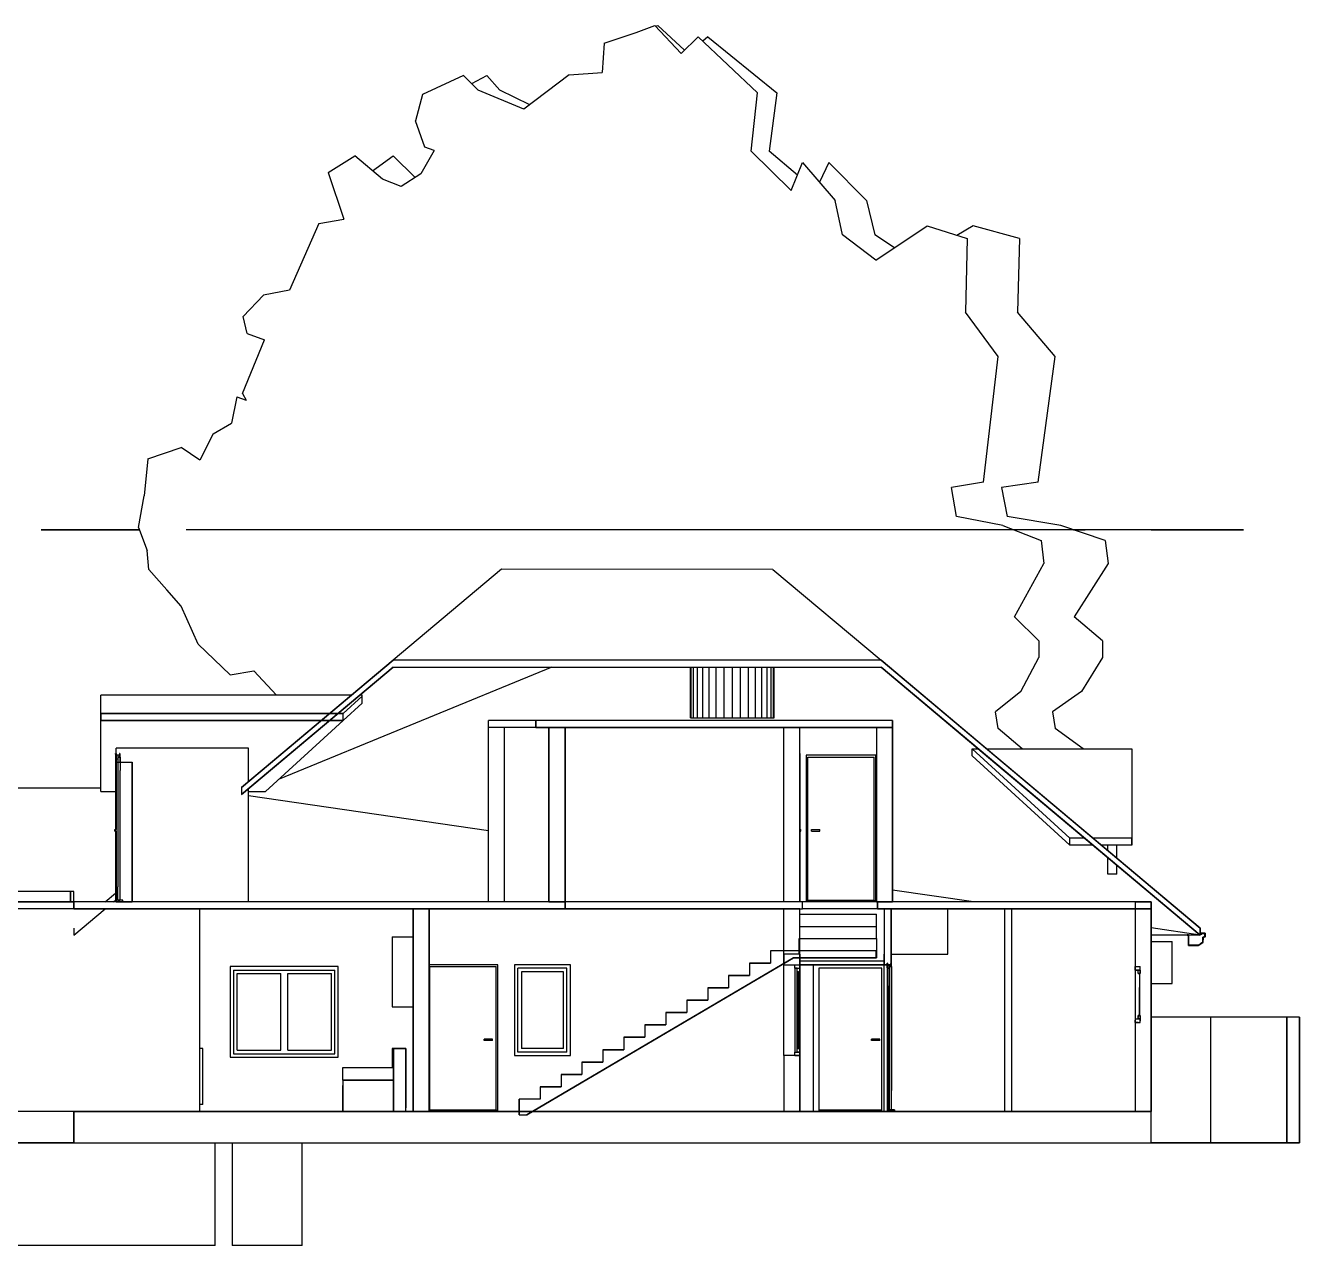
# Model space of a CAD drawing. Header units: metres. Extents: x -8 to 563, y -294 to 56.
# Drawn here: x 198.1 to 563, y -293.7 to 55.7 of the extents above; entities that cross this region are included whole.
import ezdxf

# ---------------------------------------------------------------- set-up
doc = ezdxf.new("R2010")
doc.units = ezdxf.units.M

msp = doc.modelspace()

# ---------------------------------------------------------------- linework, layer by layer
for p, q in [((373.04, 53.62), (378.4, 55.67)), ((385.87, 47.68), (378.4, 55.67)), ((378.6, 55.46), (379.25, 55.67)), ((386.87, 48.63), (379.25, 55.67)), ((363.85, 50.58), (373.04, 53.62)), ((390.78, 52.4), (385.87, 47.68)), ((390.78, 52.4), (407.81, 36.41)), ((393.57, 52.4), (392.09, 51.17)), ((393.57, 52.4), (413.31, 36.41)), ((363.85, 50.58), (363.31, 42.23)), ((323.53, 41.38), (311.82, 35.93)), ((327.81, 37.14), (323.53, 41.38)), ((325.91, 39.02), (330.28, 41.38)), ((330.28, 41.38), (333.98, 37.14)), ((353.85, 41.5), (340.87, 31.69)), ((353.85, 41.5), (363.31, 42.23)), ((340.87, 31.69), (327.81, 37.14)), ((342.58, 32.98), (333.98, 37.14)), ((311.82, 35.93), (309.79, 28.36)), ((405.95, 19.7), (407.81, 36.41)), ((413.31, 36.41), (411.14, 19.7)), ((312.49, 20.79), (309.79, 28.36)), ((284.79, 13.52), (292.45, 18.36)), ((300.33, 11.7), (292.45, 18.36)), ((297.55, 14.05), (303.44, 18.36)), ((309.76, 12.18), (303.44, 18.36)), ((315.2, 19.88), (311.37, 13.22)), ((315.2, 19.88), (312.49, 20.79)), ((417.38, 8.43), (405.95, 19.7)), ((419.19, 12.85), (411.14, 19.7)), ((417.38, 8.43), (420.65, 16.43)), ((420.65, 16.43), (429.99, 5.52)), ((428.17, 16.43), (425.5, 10.77)), ((428.17, 16.43), (438.98, 5.52)), ((284.79, 13.52), (289.3, 0.19)), ((305.74, 9.58), (300.33, 11.7)), ((311.37, 13.22), (305.74, 9.58)), ((432.09, -4.29), (429.99, 5.52)), ((438.98, 5.52), (441.41, -4.29)), ((282.09, -1.02), (289.3, 0.19)), ((282.09, -1.02), (273.75, -20.09)), ((441.66, -11.55), (456.37, -1.74)), ((456.37, -1.74), (467.8, -5.38)), ((469.52, -1.74), (464.85, -4.44)), ((482.76, -5.38), (469.52, -1.74)), ((441.66, -11.55), (432.09, -4.29)), ((447.03, -7.97), (441.41, -4.29)), ((467.8, -5.38), (467.34, -26.45)), ((482.76, -5.38), (482.23, -26.45)), ((266.32, -21.61), (260.47, -27.66)), ((273.75, -20.09), (266.32, -21.61)), ((261.59, -32.51), (260.47, -27.66)), ((476.67, -39.17), (467.34, -26.45)), ((493.04, -39.17), (482.23, -26.45)), ((261.59, -32.51), (266.55, -34.33)), ((260.24, -49.77), (266.55, -34.33)), ((472.47, -75.15), (476.67, -39.17)), ((488.17, -75.15), (493.04, -39.17)), ((258.67, -50.68), (257.09, -58.25)), ((258.67, -50.68), (261.37, -51.59)), ((260.24, -49.77), (261.37, -51.59)), ((251.91, -61.28), (257.09, -58.25)), ((251.91, -61.28), (248.08, -68.85)), ((233.21, -68.48), (242.67, -65.21)), ((248.08, -68.85), (242.67, -65.21)), ((233.21, -68.48), (232.13, -79.02)), ((472.47, -75.15), (463.37, -76.6)), ((464.77, -84.96), (463.37, -76.6)), ((488.17, -75.15), (477.63, -76.6)), ((477.63, -76.6), (479.25, -84.96)), ((230.51, -88.11), (232.13, -79.02)), ((478.07, -87.5), (464.77, -84.96)), ((478.07, -87.5), (489.05, -91.86)), ((494.66, -87.5), (479.25, -84.96)), ((507.36, -91.86), (494.66, -87.5)), ((202.65, -88.74), (208.41, -88.74)), ((203.5, -88.74), (202.65, -88.74)), ((210.93, -88.74), (203.5, -88.74)), ((208.57, -88.74), (207.74, -88.74)), ((207.74, -88.74), (213.34, -88.74)), ((208.41, -88.74), (220.57, -88.74)), ((215.78, -88.74), (208.57, -88.74)), ((224.67, -88.74), (210.93, -88.74)), ((213.34, -88.74), (225.14, -88.74)), ((229.11, -88.74), (215.78, -88.74)), ((220.57, -88.74), (230.75, -88.74)), ((230.75, -88.74), (224.67, -88.74)), ((225.14, -88.74), (230.75, -88.74)), ((230.75, -88.74), (229.11, -88.74)), ((230.51, -88.11), (232.94, -94.65)), ((244.17, -88.74), (244.17, -88.74)), ((268.69, -88.74), (244.17, -88.74)), ((271.83, -88.74), (248.03, -88.74)), ((248.03, -88.74), (248.03, -88.74)), ((297.29, -88.74), (268.69, -88.74)), ((299.58, -88.74), (271.83, -88.74)), ((328.87, -88.74), (297.29, -88.74)), ((330.23, -88.74), (299.58, -88.74)), ((362.21, -88.74), (328.87, -88.74)), ((362.59, -88.74), (330.23, -88.74)), ((396.04, -88.74), (362.21, -88.74)), ((395.41, -88.74), (362.59, -88.74)), ((427.45, -88.74), (395.41, -88.74)), ((429.06, -88.74), (396.04, -88.74)), ((457.46, -88.74), (427.45, -88.74)), ((459.98, -88.74), (429.06, -88.74)), ((484.3, -88.74), (457.46, -88.74)), ((487.64, -88.74), (459.98, -88.74)), ((506.93, -88.74), (484.3, -88.74)), ((510.96, -88.74), (487.64, -88.74)), ((505.45, -88.74), (498.27, -88.74)), ((498.27, -88.74), (501.59, -88.74)), ((520.51, -88.74), (501.59, -88.74)), ((524.95, -88.74), (505.45, -88.74)), ((524.48, -88.74), (506.93, -88.74)), ((529.04, -88.74), (510.96, -88.74)), ((520.51, -88.74), (533.84, -88.74)), ((536.28, -88.74), (524.48, -88.74)), ((524.95, -88.74), (538.69, -88.74)), ((541.21, -88.74), (529.04, -88.74)), ((533.84, -88.74), (541.05, -88.74)), ((541.88, -88.74), (536.28, -88.74)), ((538.69, -88.74), (546.12, -88.74)), ((541.05, -88.74), (541.88, -88.74)), ((546.97, -88.74), (541.21, -88.74)), ((546.12, -88.74), (546.97, -88.74)), ((233.49, -100.1), (232.94, -94.65)), ((489.05, -91.86), (489.75, -98.4)), ((507.36, -91.86), (508.17, -98.4)), ((481.34, -113.66), (489.75, -98.4)), ((508.17, -98.4), (498.44, -113.66)), ((238.62, -105.91), (233.49, -100.1)), ((334.49, -100.03), (303.47, -126.06)), ((412.13, -100.12), (334.49, -100.03)), ((412.13, -100.12), (443.14, -126.14)), ((242.67, -110.64), (238.62, -105.91)), ((247.54, -121.54), (242.67, -110.64)), ((488.34, -120.57), (481.34, -113.66)), ((506.55, -120.57), (498.44, -113.66)), ((256.73, -130.26), (247.54, -121.54)), ((488.34, -120.57), (488.34, -125.29)), ((506.55, -120.57), (506.55, -125.29)), ((260, -162.53), (303.47, -126.06)), ((443.14, -126.14), (303.47, -126.06)), ((443.14, -126.14), (534.53, -202.83)), ((483.21, -135.1), (488.34, -125.29)), ((506.55, -125.29), (500.6, -135.1)), ((256.73, -130.26), (263.49, -129.17)), ((303.47, -128.06), (260, -164.53)), ((270, -136.13), (263.49, -129.17)), ((348.89, -128.09), (270.74, -160.18)), ((303.47, -128.06), (443.14, -128.14)), ((388.56, -142.57), (388.56, -128.11)), ((388.79, -142.57), (388.79, -128.11)), ((389.47, -142.57), (389.47, -128.11)), ((390.58, -142.57), (390.58, -128.11)), ((392.07, -142.57), (392.07, -128.11)), ((393.89, -142.57), (393.89, -128.12)), ((395.96, -142.57), (395.96, -128.12)), ((398.21, -142.57), (398.21, -128.12)), ((400.56, -142.57), (400.56, -128.12)), ((402.9, -142.57), (402.9, -128.12)), ((405.15, -142.57), (405.15, -128.12)), ((407.22, -142.57), (407.22, -128.12)), ((409.04, -142.57), (409.04, -128.12)), ((410.53, -142.57), (410.53, -128.12)), ((411.64, -142.57), (411.64, -128.12)), ((412.32, -142.57), (412.32, -128.13)), ((412.56, -142.57), (412.56, -128.13)), ((534.53, -204.83), (443.14, -128.14)), ((460.94, -143.08), (443.14, -128.14)), ((291.47, -136.13), (219.71, -136.13)), ((219.71, -141.35), (219.71, -136.13)), ((294.58, -136.37), (289.14, -141.35)), ((289.14, -143.35), (294.58, -138.37)), ((294.58, -136.13), (293.85, -136.13)), ((294.58, -136.37), (294.58, -136.13)), ((294.58, -138.37), (294.58, -136.37)), ((294.58, -138.37), (294.58, -138.37)), ((483.21, -135.1), (475.97, -140.92)), ((500.6, -135.1), (492.23, -140.92)), ((219.71, -143.35), (219.71, -141.35)), ((219.71, -141.35), (289.14, -141.35)), ((289.14, -143.35), (289.14, -141.35)), ((476.67, -145.64), (475.97, -140.92)), ((492.23, -140.92), (493.04, -145.64)), ((219.71, -163.73), (219.71, -143.35)), ((289.14, -143.35), (219.71, -143.35)), ((289.14, -143.35), (266.86, -163.73)), ((344.29, -143.33), (330.7, -143.33)), ((330.7, -145.33), (330.7, -143.33)), ((335.3, -145.33), (330.7, -145.33)), ((330.7, -195.33), (330.7, -145.33)), ((344.29, -145.33), (330.7, -145.33)), ((335.3, -195.33), (335.3, -145.33)), ((344.29, -145.33), (335.3, -145.33)), ((335.3, -195.33), (335.3, -145.33)), ((446.42, -143.33), (344.29, -143.33)), ((344.29, -145.33), (344.29, -143.33)), ((344.29, -143.33), (344.29, -143.33)), ((446.42, -145.33), (344.29, -145.33)), ((352.65, -145.33), (348.05, -145.33)), ((348.05, -195.33), (348.05, -145.33)), ((352.65, -145.33), (352.65, -195.33)), ((388.56, -142.57), (388.79, -142.57)), ((388.79, -142.57), (389.47, -142.57)), ((389.47, -142.57), (390.58, -142.57)), ((390.58, -142.57), (392.07, -142.57)), ((392.07, -142.57), (393.89, -142.57)), ((393.89, -142.57), (395.96, -142.57)), ((395.96, -142.57), (398.21, -142.57)), ((398.21, -142.57), (400.56, -142.57)), ((400.56, -142.57), (402.9, -142.57)), ((402.9, -142.57), (405.15, -142.57)), ((405.15, -142.57), (407.22, -142.57)), ((407.22, -142.57), (409.04, -142.57)), ((409.04, -142.57), (410.53, -142.57)), ((410.53, -142.57), (411.64, -142.57)), ((411.64, -142.57), (412.32, -142.57)), ((412.32, -142.57), (412.56, -142.57)), ((415.3, -195.33), (415.3, -145.33)), ((415.3, -195.33), (415.3, -145.33)), ((419.9, -195.33), (419.9, -145.33)), ((441.82, -145.33), (446.42, -145.33)), ((441.82, -145.33), (441.82, -195.33)), ((446.42, -143.33), (446.42, -145.33)), ((446.42, -145.33), (446.42, -195.33)), ((483.56, -151.46), (476.67, -145.64)), ((501, -151.46), (493.04, -145.64)), ((446.42, -175.33), (446.42, -149.33)), ((446.42, -149.33), (446.42, -149.33)), ((224.05, -152.83), (223.95, -152.83)), ((223.95, -152.83), (223.95, -154.33)), ((223.95, -153.04), (223.95, -152.83)), ((223.95, -152.83), (223.97, -152.83)), ((223.95, -153.04), (223.95, -154.33)), ((224.05, -152.83), (223.97, -152.83)), ((262, -151.33), (224.05, -151.33)), ((224.05, -153.33), (224.05, -151.33)), ((224.05, -152.83), (224.05, -154.33)), ((224.05, -152.83), (224.05, -153.04)), ((224.05, -153.04), (224.05, -154.33)), ((225.15, -152.83), (225.05, -152.83)), ((225.05, -152.83), (225.05, -153.83)), ((225.05, -152.83), (225.05, -153.74)), ((225.05, -152.83), (225.07, -152.83)), ((225.15, -152.83), (225.07, -152.83)), ((225.15, -152.83), (225.15, -153.83)), ((225.15, -152.83), (225.15, -153.74)), ((262, -160.86), (262, -151.33)), ((419.9, -195.33), (419.9, -152.83)), ((420, -152.83), (419.9, -152.83)), ((420, -195.33), (420, -152.83)), ((469.2, -153.46), (469.2, -151.46)), ((497.19, -177.05), (469.2, -151.46)), ((469.2, -151.46), (470.93, -151.46)), ((473.31, -151.46), (514.97, -151.46)), ((514.97, -151.46), (514.97, -177.05)), ((223.95, -154.33), (224.05, -154.33)), ((223.95, -154.33), (223.95, -174.63)), ((223.95, -154.33), (224.04, -154.33)), ((224.05, -154.33), (224.04, -154.33)), ((224.55, -153.33), (224.05, -153.33)), ((224.05, -153.33), (224.05, -154.33)), ((224.05, -153.33), (224.05, -154.26)), ((224.05, -153.33), (224.11, -153.33)), ((224.05, -154.33), (224.05, -154.26)), ((224.05, -154.33), (224.05, -174.63)), ((224.05, -154.33), (224.55, -154.33)), ((224.05, -154.33), (224.05, -174.63)), ((224.05, -154.33), (224.52, -154.33)), ((224.05, -195.33), (224.05, -155.33)), ((224.05, -155.33), (228.65, -155.33)), ((224.55, -153.33), (224.11, -153.33)), ((224.55, -154.33), (224.52, -154.33)), ((224.55, -153.33), (224.55, -154.33)), ((225.05, -153.33), (224.55, -153.33)), ((224.55, -153.33), (224.55, -153.83)), ((224.55, -153.33), (224.55, -154.26)), ((224.55, -153.39), (224.55, -153.33)), ((224.55, -153.33), (224.61, -153.33)), ((224.55, -153.39), (224.55, -153.83)), ((224.55, -153.83), (224.55, -155.33)), ((224.55, -153.83), (225.25, -153.83)), ((224.55, -153.83), (225.05, -153.83)), ((225.19, -153.83), (224.55, -153.83)), ((224.55, -153.83), (224.55, -191.01)), ((224.55, -153.83), (225.01, -153.83)), ((224.55, -154.26), (224.55, -154.33)), ((225.05, -153.33), (224.61, -153.33)), ((225.05, -153.83), (225.01, -153.83)), ((225.05, -153.33), (225.05, -153.83)), ((225.05, -153.33), (225.05, -153.39)), ((225.05, -153.39), (225.05, -153.83)), ((225.05, -153.83), (225.05, -153.74)), ((225.05, -153.83), (225.15, -153.83)), ((225.05, -153.83), (225.14, -153.83)), ((225.15, -153.83), (225.14, -153.83)), ((225.15, -153.74), (225.15, -153.83)), ((225.25, -153.83), (225.19, -153.83)), ((225.25, -155.33), (225.25, -153.83)), ((225.25, -153.83), (225.25, -157.65)), ((228.65, -155.33), (228.65, -195.33)), ((228.65, -155.33), (228.65, -155.33)), ((228.65, -195.33), (228.65, -155.33)), ((419.9, -153.33), (419.9, -153.33)), ((420, -174.63), (420, -154.33)), ((420, -154.33), (420, -154.33)), ((421.69, -153.33), (421.69, -195.33)), ((441.69, -153.33), (421.69, -153.33)), ((422.19, -153.83), (441.19, -153.83)), ((422.19, -194.83), (422.19, -153.83)), ((422.19, -153.83), (422.19, -153.83)), ((441.19, -194.83), (441.19, -153.83)), ((441.69, -195.33), (441.69, -153.33)), ((469.2, -153.46), (497.19, -179.05)), ((514.97, -153.46), (514.97, -179.05)), ((225.25, -194.83), (225.25, -157.65)), ((163.45, -162.7), (219.71, -162.67)), ((219.71, -163.73), (223.95, -163.73)), ((260, -162.53), (260, -164.53)), ((262, -195.33), (262, -162.86)), ((262, -163.73), (266.86, -163.73)), ((262.1, -163.73), (262, -163.77)), ((330.7, -175), (262, -164.95)), ((223.75, -174.63), (224.05, -174.63)), ((223.75, -175.03), (223.75, -174.63)), ((223.75, -175.03), (224.05, -175.03)), ((223.95, -175.03), (223.95, -195.33)), ((224.05, -175.03), (224.05, -194.83)), ((224.05, -175.03), (224.05, -194.83)), ((420, -174.63), (420.2, -174.63)), ((420, -195.33), (420, -175.03)), ((420, -175.03), (420.2, -175.03)), ((420.2, -175.03), (420.2, -174.63)), ((423.19, -174.63), (425.59, -174.63)), ((423.19, -175.03), (423.19, -174.63)), ((423.19, -175.03), (425.59, -175.03)), ((425.59, -175.03), (425.59, -174.63)), ((446.42, -175.33), (446.42, -175.33)), ((497.19, -179.05), (497.19, -177.05)), ((501.43, -177.05), (497.19, -177.05)), ((514.97, -177.05), (503.82, -177.05)), ((514.97, -179.05), (514.97, -177.05)), ((503.82, -179.05), (497.19, -179.05)), ((514.97, -179.05), (506.2, -179.05)), ((508.06, -180.61), (508.06, -179.05)), ((510.66, -182.79), (510.66, -179.05)), ((514.97, -179.05), (514.97, -179.05)), ((508.06, -187.36), (508.06, -182.61)), ((510.66, -187.36), (510.66, -184.79)), ((510.66, -187.36), (508.06, -187.36)), ((210.98, -192.33), (172.72, -192.33)), ((211.98, -192.33), (210.98, -192.33)), ((210.98, -192.33), (210.98, -195.33)), ((210.98, -192.33), (210.98, -195.33)), ((211.98, -195.33), (211.98, -192.33)), ((220.92, -195.33), (223.95, -192.79)), ((224.55, -194.83), (224.55, -191.01)), ((469.6, -195.33), (446.42, -191.94)), ((211.98, -195.33), (172.19, -195.33)), ((172.72, -195.33), (210.98, -195.33)), ((210.98, -195.33), (211.98, -195.33)), ((224.05, -195.33), (211.98, -195.33)), ((211.98, -197.33), (211.98, -195.33)), ((211.98, -195.33), (211.98, -195.33)), ((223.3, -195.33), (223.95, -194.79)), ((224.05, -194.83), (224.05, -195.33)), ((224.05, -194.83), (224.05, -194.83)), ((225.91, -194.83), (224.05, -194.83)), ((224.05, -194.83), (224.05, -195.29)), ((224.05, -195.33), (224.05, -195.29)), ((224.05, -195.33), (224.05, -195.33)), ((224.05, -195.33), (228.65, -195.33)), ((224.05, -195.33), (225.91, -195.33)), ((224.55, -194.83), (225.19, -194.83)), ((225.25, -194.83), (225.19, -194.83)), ((226.05, -194.83), (225.91, -194.83)), ((226.05, -195.33), (225.91, -195.33)), ((226.05, -194.83), (226.05, -194.86)), ((226.05, -195.33), (226.05, -194.86)), ((352.65, -195.33), (228.65, -195.33)), ((309.14, -195.33), (309.14, -195.33)), ((330.7, -195.33), (309.14, -195.33)), ((352.65, -195.33), (348.05, -195.33)), ((352.65, -195.33), (352.65, -195.33)), ((420.66, -195.33), (352.65, -195.33)), ((352.65, -195.33), (352.65, -197.33)), ((415.3, -195.33), (352.65, -195.33)), ((419.9, -195.33), (415.3, -195.33)), ((415.3, -195.33), (415.3, -195.33)), ((420.66, -195.33), (420, -195.33)), ((441.82, -195.33), (420.66, -195.33)), ((420.66, -195.33), (420.66, -195.33)), ((420.66, -197.33), (420.66, -195.33)), ((422.19, -195.33), (422.19, -194.83)), ((422.19, -194.83), (441.19, -194.83)), ((422.69, -194.83), (440.69, -194.83)), ((422.69, -195.33), (422.69, -194.83)), ((440.69, -195.33), (440.69, -194.83)), ((441.19, -194.83), (441.19, -195.33)), ((441.82, -195.33), (446.42, -195.33)), ((520.53, -195.33), (442.16, -195.33)), ((442.16, -197.33), (442.16, -195.33)), ((442.16, -195.33), (442.16, -195.33)), ((520.53, -195.33), (446.42, -195.33)), ((515.93, -195.33), (520.53, -195.33)), ((515.93, -195.33), (515.93, -255.33)), ((520.53, -195.33), (520.53, -197.33)), ((520.53, -195.33), (520.53, -255.33)), ((520.53, -206.68), (520.53, -195.33)), ((211.98, -197.33), (174.57, -197.33)), ((352.65, -197.33), (211.98, -197.33)), ((211.98, -204.83), (220.92, -197.33)), ((248.01, -255.33), (248.01, -197.33)), ((309.14, -205.33), (309.14, -197.33)), ((313.74, -197.33), (309.14, -197.33)), ((309.14, -255.33), (309.14, -197.33)), ((313.74, -197.33), (313.74, -255.33)), ((352.65, -197.33), (420.66, -197.33)), ((415.3, -197.33), (352.65, -197.33)), ((389.63, -197.33), (389.63, -197.33)), ((407.63, -197.33), (407.63, -197.33)), ((415.3, -239.33), (415.3, -197.33)), ((415.3, -210.27), (415.3, -197.33)), ((419.9, -197.33), (415.3, -197.33)), ((419.9, -210.27), (419.9, -197.33)), ((419.9, -198.85), (441.83, -198.85)), ((442.16, -197.33), (420.66, -197.33)), ((441.83, -198.85), (441.83, -198.85)), ((441.83, -202.34), (441.83, -198.85)), ((441.83, -198.85), (441.83, -198.85)), ((441.83, -198.85), (441.83, -198.85)), ((520.53, -197.33), (442.16, -197.33)), ((444.04, -197.33), (444.04, -210.27)), ((444.04, -197.33), (446.04, -197.33)), ((444.04, -197.33), (444.04, -213.33)), ((446.04, -197.33), (446.04, -213.33)), ((462.26, -210.27), (462.26, -197.33)), ((478.64, -255.33), (478.64, -197.33)), ((480.64, -255.33), (480.64, -197.33)), ((480.64, -255.33), (480.64, -197.33)), ((211.98, -202.83), (211.98, -204.83)), ((419.9, -202.34), (441.83, -202.34)), ((441.83, -202.34), (441.83, -202.34)), ((441.83, -205.84), (441.83, -202.34)), ((441.83, -202.34), (441.83, -202.34)), ((441.83, -202.34), (441.83, -202.34)), ((534.53, -204.83), (520.53, -202.78)), ((534.53, -202.83), (534.53, -204.83)), ((534.79, -204.3), (535.93, -204.3)), ((534.79, -204.79), (534.79, -204.3)), ((535.93, -204.3), (535.93, -205.33)), ((303.14, -205.33), (303.14, -225.33)), ((303.14, -205.33), (309.14, -205.33)), ((309.14, -205.33), (309.14, -205.33)), ((309.14, -205.33), (309.14, -225.33)), ((419.71, -210.27), (419.71, -205.84)), ((419.9, -205.84), (441.83, -205.84)), ((441.83, -205.84), (441.83, -205.84)), ((441.83, -205.84), (441.83, -205.84)), ((441.83, -205.84), (441.83, -211.33)), ((441.83, -205.84), (441.83, -205.84)), ((530.79, -204.83), (520.53, -204.83)), ((520.53, -206.68), (526.53, -206.68)), ((526.53, -218.68), (526.53, -206.68)), ((526.53, -206.68), (526.53, -206.68)), ((526.53, -206.68), (526.53, -206.68)), ((530.79, -204.79), (531.23, -204.79)), ((530.79, -204.83), (530.79, -204.79)), ((531.19, -204.83), (530.79, -204.83)), ((531.19, -207.78), (531.19, -204.83)), ((533.95, -207.77), (531.19, -207.78)), ((531.23, -204.79), (531.23, -207.74)), ((534.53, -204.83), (531.23, -204.83)), ((531.23, -207.74), (533.93, -207.73)), ((533.93, -207.73), (535.31, -206.91)), ((535.35, -206.93), (533.95, -207.77)), ((534.83, -204.79), (534.79, -204.79)), ((534.83, -204.34), (534.83, -204.79)), ((535.89, -204.34), (534.83, -204.34)), ((535.31, -206.91), (535.32, -205.44)), ((535.32, -205.44), (535.89, -205.3)), ((535.36, -205.47), (535.35, -206.93)), ((535.93, -205.33), (535.36, -205.47)), ((535.89, -205.3), (535.89, -204.34)), ((418.05, -211.33), (341.74, -256.33)), ((441.74, -209.33), (411.5, -209.33)), ((411.5, -209.33), (411.5, -212.87)), ((411.5, -209.33), (411.5, -209.33)), ((415.3, -209.33), (415.3, -209.33)), ((419.9, -210.27), (415.3, -210.27)), ((415.3, -210.27), (415.3, -213.33)), ((441.74, -211.33), (418.05, -211.33)), ((419.9, -210.27), (419.9, -210.27)), ((419.9, -210.27), (419.9, -213.33)), ((419.9, -211.33), (441.83, -211.33)), ((441.74, -211.33), (441.74, -209.33)), ((441.74, -209.33), (441.74, -209.33)), ((441.74, -211.33), (441.74, -211.33)), ((441.83, -211.33), (441.83, -211.33)), ((441.83, -211.33), (441.83, -211.33)), ((444.04, -210.27), (444.04, -210.27)), ((444.04, -255.33), (444.04, -210.27)), ((446.04, -210.27), (462.26, -210.27)), ((520.53, -235.33), (520.53, -209.33)), ((520.53, -209.33), (520.53, -209.33)), ((520.53, -235.33), (520.53, -209.33)), ((520.53, -209.33), (520.53, -209.33)), ((256.72, -213.83), (256.72, -239.83)), ((287.72, -213.83), (256.72, -213.83)), ((257.72, -214.83), (286.72, -214.83)), ((257.72, -214.83), (257.72, -238.83)), ((286.72, -214.83), (286.72, -214.83)), ((286.72, -238.83), (286.72, -214.83)), ((287.72, -213.83), (287.72, -213.83)), ((287.72, -239.83), (287.72, -213.83)), ((333.42, -213.33), (313.74, -213.33)), ((313.92, -213.83), (332.92, -213.83)), ((313.92, -254.83), (313.92, -213.83)), ((313.92, -213.83), (313.92, -213.83)), ((332.92, -254.83), (332.92, -213.83)), ((333.42, -255.33), (333.42, -213.33)), ((338.17, -213.33), (338.17, -239.33)), ((354.17, -213.33), (338.17, -213.33)), ((353.17, -214.33), (339.17, -214.33)), ((339.17, -238.33), (339.17, -214.33)), ((339.17, -214.33), (339.17, -214.33)), ((353.17, -238.33), (353.17, -214.33)), ((354.17, -239.33), (354.17, -213.33)), ((405.5, -212.87), (411.5, -212.87)), ((405.5, -212.87), (405.5, -216.41)), ((405.5, -212.87), (405.5, -212.87)), ((411.5, -212.87), (411.5, -212.87)), ((415.3, -212.95), (415.3, -212.95)), ((415.3, -213.33), (419.9, -213.33)), ((415.3, -239.33), (415.3, -213.33)), ((418.5, -213.33), (419.9, -213.33)), ((418.5, -214.33), (418.5, -213.33)), ((418.5, -214.33), (418.5, -213.33)), ((418.5, -213.33), (418.8, -213.33)), ((418.5, -213.55), (418.5, -213.33)), ((418.5, -214.33), (418.5, -213.55)), ((418.5, -214.33), (419.9, -214.33)), ((419.1, -214.33), (418.5, -214.33)), ((418.5, -214.33), (418.5, -238.33)), ((418.5, -214.33), (418.5, -214.33)), ((418.5, -214.33), (419.64, -214.33)), ((418.8, -213.33), (419.9, -213.33)), ((419.1, -214.33), (419.9, -214.33)), ((419.1, -215.33), (419.1, -214.33)), ((419.1, -214.33), (419.1, -214.33)), ((419.1, -215.33), (419.1, -214.33)), ((419.1, -214.33), (419.9, -214.33)), ((419.1, -214.33), (419.41, -214.33)), ((419.1, -214.74), (419.1, -214.33)), ((419.1, -215.33), (419.1, -214.74)), ((419.41, -214.33), (419.9, -214.33)), ((419.64, -214.33), (419.9, -214.33)), ((444.04, -212.33), (419.9, -212.33)), ((419.9, -213.33), (419.9, -212.33)), ((444.04, -213.33), (419.9, -213.33)), ((419.9, -213.33), (419.9, -239.33)), ((419.9, -213.33), (419.9, -214.33)), ((419.9, -239.33), (419.9, -213.33)), ((419.9, -213.33), (419.9, -213.55)), ((419.9, -213.55), (419.9, -214.33)), ((419.9, -214.33), (419.9, -214.33)), ((419.9, -214.33), (419.9, -215.33)), ((419.9, -214.33), (419.9, -214.33)), ((419.9, -214.33), (419.9, -214.74)), ((419.9, -214.74), (419.9, -215.33)), ((423.83, -255.33), (423.83, -213.33)), ((425.33, -214.33), (425.33, -255.33)), ((443.33, -214.33), (425.33, -214.33)), ((443.33, -255.33), (443.33, -214.33)), ((443.33, -214.33), (443.33, -214.33)), ((444.04, -212.33), (444.04, -213.33)), ((444.04, -212.83), (444.04, -212.83)), ((446.04, -213.33), (444.04, -213.33)), ((444.98, -212.83), (444.88, -212.83)), ((444.88, -212.83), (444.88, -214.33)), ((444.88, -214.17), (444.88, -212.83)), ((444.88, -212.83), (444.96, -212.83)), ((444.88, -214.17), (444.88, -214.33)), ((444.88, -214.33), (444.98, -214.33)), ((444.88, -214.33), (444.88, -255.33)), ((444.88, -214.33), (444.89, -214.33)), ((444.98, -214.33), (444.89, -214.33)), ((444.98, -212.83), (444.96, -212.83)), ((444.98, -212.83), (444.98, -214.33)), ((444.98, -212.83), (444.98, -214.17)), ((445.48, -213.33), (444.98, -213.33)), ((444.98, -213.33), (444.98, -214.33)), ((444.98, -213.33), (444.98, -213.49)), ((444.98, -213.33), (445.4, -213.33)), ((444.98, -214.33), (444.98, -213.49)), ((444.98, -214.17), (444.98, -214.33)), ((444.98, -214.33), (444.98, -254.83)), ((444.98, -214.33), (444.98, -214.33)), ((444.98, -214.33), (445.48, -214.33)), ((444.98, -214.33), (444.98, -254.83)), ((444.98, -214.33), (445.04, -214.33)), ((445.48, -214.33), (445.04, -214.33)), ((445.48, -213.33), (445.4, -213.33)), ((445.48, -213.33), (445.48, -214.33)), ((445.98, -213.33), (445.48, -213.33)), ((445.48, -213.33), (445.48, -213.83)), ((445.48, -213.33), (445.48, -213.49)), ((445.48, -213.76), (445.48, -213.33)), ((445.48, -213.33), (445.9, -213.33)), ((445.48, -213.49), (445.48, -214.33)), ((445.48, -213.76), (445.48, -213.83)), ((445.48, -213.83), (445.48, -254.83)), ((445.48, -213.83), (446.18, -213.83)), ((445.48, -213.83), (445.98, -213.83)), ((445.58, -213.83), (445.48, -213.83)), ((445.48, -213.83), (445.48, -219.35)), ((445.48, -213.83), (445.55, -213.83)), ((445.48, -214.33), (445.48, -214.33)), ((445.98, -213.83), (445.55, -213.83)), ((446.18, -213.83), (445.58, -213.83)), ((445.98, -213.33), (445.9, -213.33)), ((446.08, -212.83), (445.98, -212.83)), ((445.98, -212.83), (445.98, -213.83)), ((445.98, -212.83), (445.98, -213.01)), ((445.98, -212.83), (446.06, -212.83)), ((445.98, -213.83), (445.98, -213.01)), ((445.98, -213.33), (445.98, -213.83)), ((445.98, -213.33), (445.98, -213.76)), ((445.98, -213.76), (445.98, -213.83)), ((445.98, -213.83), (446.08, -213.83)), ((445.98, -213.83), (445.99, -213.83)), ((446.08, -213.83), (445.99, -213.83)), ((446.08, -212.83), (446.06, -212.83)), ((446.08, -212.83), (446.08, -213.83)), ((446.08, -212.83), (446.08, -213.01)), ((446.08, -213.01), (446.08, -213.83)), ((446.18, -254.83), (446.18, -213.83)), ((446.18, -213.83), (446.18, -249.31)), ((515.93, -213.83), (515.93, -214.83)), ((515.93, -213.83), (517.34, -213.83)), ((515.93, -213.83), (515.93, -213.83)), ((515.93, -214.83), (515.93, -214.83)), ((515.93, -214.83), (516.74, -214.83)), ((515.94, -214.23), (515.94, -213.83)), ((515.94, -213.83), (516.46, -213.83)), ((515.94, -214.83), (515.94, -214.23)), ((516.83, -214.83), (515.94, -214.83)), ((516.46, -213.83), (517.34, -213.83)), ((516.74, -215.83), (516.74, -214.83)), ((517.34, -214.83), (516.74, -214.83)), ((516.74, -215.22), (516.74, -214.83)), ((516.74, -214.83), (517.12, -214.83)), ((516.74, -215.83), (516.74, -215.22)), ((516.83, -214.83), (517.34, -214.83)), ((517.12, -214.83), (517.34, -214.83)), ((517.34, -214.83), (517.34, -213.83)), ((517.34, -214.23), (517.34, -213.83)), ((517.34, -214.83), (517.34, -214.23)), ((517.34, -214.83), (517.34, -215.83)), ((517.34, -215.22), (517.34, -214.83)), ((517.34, -215.83), (517.34, -215.22)), ((258.72, -215.83), (258.72, -215.83)), ((258.72, -215.83), (271.22, -215.83)), ((258.72, -237.83), (258.72, -215.83)), ((271.22, -237.83), (271.22, -215.83)), ((273.22, -215.83), (273.22, -215.83)), ((273.22, -215.83), (285.72, -215.83)), ((273.22, -237.83), (273.22, -215.83)), ((285.72, -237.83), (285.72, -215.83)), ((352.17, -215.33), (340.17, -215.33)), ((340.17, -215.33), (340.17, -237.33)), ((352.17, -237.33), (352.17, -215.33)), ((399.5, -216.41), (405.5, -216.41)), ((399.5, -216.41), (399.5, -219.94)), ((399.5, -216.41), (399.5, -216.41)), ((405.5, -216.41), (405.5, -216.41)), ((419.5, -215.33), (419.1, -215.33)), ((419.1, -215.33), (419.9, -215.33)), ((419.1, -237.33), (419.1, -215.33)), ((419.1, -215.33), (419.1, -215.33)), ((419.1, -215.33), (419.61, -215.33)), ((419.5, -215.33), (419.7, -215.33)), ((419.5, -237.33), (419.5, -215.33)), ((419.5, -215.33), (419.5, -215.33)), ((419.5, -237.33), (419.5, -215.33)), ((419.5, -215.33), (419.7, -215.33)), ((419.5, -223.3), (419.5, -215.33)), ((419.5, -215.33), (419.57, -215.33)), ((419.57, -215.33), (419.7, -215.33)), ((419.61, -215.33), (419.9, -215.33)), ((419.7, -215.33), (419.7, -215.33)), ((419.7, -215.33), (419.7, -237.33)), ((419.7, -215.33), (419.7, -237.33)), ((419.9, -215.33), (419.7, -215.33)), ((419.7, -215.33), (419.7, -229.36)), ((419.9, -215.33), (419.9, -215.33)), ((419.9, -237.33), (419.9, -215.33)), ((516.74, -215.83), (517.34, -215.83)), ((516.74, -215.83), (516.94, -215.83)), ((516.94, -215.83), (517.34, -215.83)), ((516.96, -215.83), (517.15, -215.83)), ((517.09, -215.83), (516.96, -215.83)), ((517.09, -215.83), (517.16, -215.83)), ((517.15, -215.83), (517.15, -227.83)), ((517.16, -215.83), (517.16, -219.87)), ((520.53, -218.68), (526.53, -218.68)), ((520.53, -255.33), (520.53, -218.68)), ((393.5, -219.94), (399.5, -219.94)), ((393.5, -219.94), (393.5, -223.48)), ((393.5, -219.94), (393.5, -219.94)), ((399.5, -219.94), (399.5, -219.94)), ((445.48, -254.83), (445.48, -219.35)), ((517.16, -227.83), (517.16, -219.87)), ((303.14, -225.33), (309.14, -225.33)), ((309.14, -225.33), (309.14, -225.33)), ((309.14, -255.33), (309.14, -225.33)), ((387.5, -223.48), (393.5, -223.48)), ((387.5, -223.48), (387.5, -227.02)), ((387.5, -223.48), (387.5, -223.48)), ((393.5, -223.48), (393.5, -223.48)), ((419.5, -237.33), (419.5, -223.3)), ((381.5, -227.02), (387.5, -227.02)), ((381.5, -227.02), (381.5, -230.56)), ((381.5, -227.02), (381.5, -227.02)), ((387.5, -227.02), (387.5, -227.02)), ((419.7, -229.36), (419.7, -237.33)), ((515.93, -228.83), (516.74, -228.83)), ((515.93, -228.83), (515.93, -228.83)), ((515.93, -228.83), (515.93, -229.83)), ((515.93, -229.83), (515.93, -229.83)), ((515.93, -229.83), (517.34, -229.83)), ((515.94, -228.83), (516.44, -228.83)), ((515.94, -228.83), (515.94, -229.16)), ((515.94, -229.83), (515.94, -229.16)), ((516.81, -229.83), (515.94, -229.83)), ((516.44, -228.83), (517.34, -228.83)), ((517.34, -227.83), (516.74, -227.83)), ((516.74, -228.83), (516.74, -227.83)), ((516.74, -227.83), (516.74, -228.44)), ((516.74, -227.83), (517.13, -227.83)), ((516.74, -228.83), (516.74, -228.44)), ((517.34, -228.83), (516.74, -228.83)), ((517.12, -228.83), (516.74, -228.83)), ((516.81, -229.83), (517.34, -229.83)), ((516.96, -227.83), (517.15, -227.83)), ((516.96, -227.83), (517.02, -227.83)), ((517.02, -227.83), (517.16, -227.83)), ((517.12, -228.83), (517.34, -228.83)), ((517.13, -227.83), (517.34, -227.83)), ((517.34, -227.83), (517.34, -228.83)), ((517.34, -228.44), (517.34, -227.83)), ((517.34, -228.44), (517.34, -228.83)), ((517.34, -229.83), (517.34, -228.83)), ((517.34, -228.83), (517.34, -229.43)), ((517.34, -229.83), (517.34, -229.43)), ((537.49, -228.33), (520.53, -228.33)), ((559.37, -228.33), (537.49, -228.33)), ((537.49, -228.33), (537.49, -264.33)), ((563, -228.33), (559.37, -228.33)), ((559.37, -264.33), (559.37, -228.33)), ((563, -228.33), (563, -264.33)), ((375.5, -230.56), (381.5, -230.56)), ((375.5, -230.56), (375.5, -234.1)), ((375.5, -230.56), (375.5, -230.56)), ((381.5, -230.56), (381.5, -230.56)), ((331.92, -234.63), (329.52, -234.63)), ((329.52, -235.03), (329.52, -234.63)), ((331.92, -235.03), (329.52, -235.03)), ((331.92, -235.03), (331.92, -234.63)), ((369.5, -234.1), (375.5, -234.1)), ((369.5, -234.1), (369.5, -237.64)), ((369.5, -234.1), (369.5, -234.1)), ((375.5, -234.1), (375.5, -234.1)), ((442.83, -234.63), (440.44, -234.63)), ((440.44, -235.03), (440.44, -234.63)), ((442.83, -235.03), (440.44, -235.03)), ((442.83, -235.03), (442.83, -234.63)), ((520.53, -235.33), (520.53, -235.33)), ((520.53, -235.33), (520.53, -235.33)), ((248.93, -237.33), (248.01, -237.33)), ((248.93, -253.33), (248.93, -237.33)), ((256.72, -239.83), (287.72, -239.83)), ((257.72, -238.83), (286.72, -238.83)), ((258.72, -237.83), (271.22, -237.83)), ((273.22, -237.83), (285.72, -237.83)), ((286.72, -238.83), (286.72, -238.83)), ((287.72, -239.83), (287.72, -239.83)), ((303.18, -237.33), (303.18, -237.33)), ((303.53, -237.33), (303.18, -237.33)), ((303.18, -237.33), (303.18, -242.73)), ((303.53, -237.33), (303.53, -255.33)), ((303.53, -237.33), (307.03, -237.33)), ((303.74, -237.33), (303.53, -237.33)), ((303.53, -237.33), (303.53, -238.39)), ((303.53, -255.33), (303.53, -238.39)), ((307.03, -237.33), (303.74, -237.33)), ((305.28, -237.33), (305.28, -237.33)), ((307.03, -255.33), (307.03, -237.33)), ((307.03, -237.33), (307.03, -254.26)), ((338.17, -239.33), (354.17, -239.33)), ((353.17, -238.33), (339.17, -238.33)), ((352.17, -237.33), (340.17, -237.33)), ((363.5, -237.64), (369.5, -237.64)), ((363.5, -237.64), (363.5, -241.18)), ((363.5, -237.64), (363.5, -237.64)), ((369.5, -237.64), (369.5, -237.64)), ((419.9, -239.33), (415.3, -239.33)), ((415.3, -239.33), (415.3, -255.33)), ((418.5, -238.33), (419.1, -238.33)), ((418.5, -238.33), (419.9, -238.33)), ((418.5, -238.33), (418.5, -238.33)), ((418.5, -239.33), (418.5, -238.33)), ((418.5, -239.33), (418.5, -238.33)), ((418.5, -238.33), (418.77, -238.33)), ((418.5, -239.11), (418.5, -238.33)), ((418.5, -239.33), (418.5, -239.11)), ((419.9, -239.33), (418.5, -239.33)), ((418.5, -239.33), (419.61, -239.33)), ((418.77, -238.33), (419.9, -238.33)), ((419.1, -237.33), (419.5, -237.33)), ((419.1, -237.33), (419.9, -237.33)), ((419.1, -237.33), (419.1, -237.33)), ((419.1, -238.33), (419.1, -237.33)), ((419.1, -238.33), (419.1, -237.33)), ((419.1, -237.33), (419.39, -237.33)), ((419.1, -237.92), (419.1, -237.33)), ((419.1, -238.33), (419.1, -237.92)), ((419.1, -238.33), (419.9, -238.33)), ((419.1, -238.33), (419.1, -238.33)), ((419.9, -238.33), (419.1, -238.33)), ((419.1, -238.33), (419.6, -238.33)), ((419.39, -237.33), (419.9, -237.33)), ((419.5, -237.33), (419.7, -237.33)), ((419.5, -237.33), (419.5, -237.33)), ((419.7, -237.33), (419.5, -237.33)), ((419.5, -237.33), (419.63, -237.33)), ((419.6, -238.33), (419.9, -238.33)), ((419.61, -239.33), (419.9, -239.33)), ((419.63, -237.33), (419.7, -237.33)), ((419.7, -237.33), (419.7, -237.33)), ((419.7, -237.33), (419.9, -237.33)), ((419.9, -237.33), (419.9, -238.33)), ((419.9, -237.33), (419.9, -237.33)), ((419.9, -237.33), (419.9, -237.92)), ((419.9, -237.92), (419.9, -238.33)), ((419.9, -238.33), (419.9, -238.33)), ((419.9, -238.33), (419.9, -239.33)), ((419.9, -238.33), (419.9, -238.33)), ((419.9, -238.33), (419.9, -239.11)), ((419.9, -239.11), (419.9, -239.33)), ((419.9, -239.33), (419.9, -239.33)), ((419.9, -239.33), (419.9, -255.33)), ((289.03, -242.73), (303.53, -242.73)), ((289.03, -246.33), (289.03, -242.73)), ((357.5, -241.18), (363.5, -241.18)), ((357.5, -241.18), (357.5, -244.71)), ((357.5, -241.18), (357.5, -241.18)), ((363.5, -241.18), (363.5, -241.18)), ((289.03, -246.33), (289.03, -255.33)), ((289.03, -246.33), (303.53, -246.33)), ((291.61, -246.33), (289.03, -246.33)), ((289.03, -246.33), (289.03, -247.93)), ((289.03, -255.33), (289.03, -247.93)), ((303.53, -246.33), (291.61, -246.33)), ((303.53, -255.33), (303.53, -246.33)), ((303.53, -246.33), (303.53, -253.73)), ((351.5, -244.71), (357.5, -244.71)), ((351.5, -244.71), (351.5, -248.25)), ((351.5, -244.71), (351.5, -244.71)), ((357.5, -244.71), (357.5, -244.71)), ((345.5, -248.25), (351.5, -248.25)), ((345.5, -248.25), (345.5, -251.79)), ((345.5, -248.25), (345.5, -248.25)), ((351.5, -248.25), (351.5, -248.25)), ((446.18, -254.83), (446.18, -249.31)), ((211.98, -255.33), (171.72, -255.33)), ((211.98, -255.33), (171.72, -255.33)), ((211.98, -255.33), (520.53, -255.33)), ((211.98, -264.33), (211.98, -255.33)), ((248.93, -253.33), (248.01, -253.33)), ((289.03, -255.33), (248.01, -255.33)), ((289.03, -255.33), (303.53, -255.33)), ((289.03, -255.33), (291.61, -255.33)), ((303.53, -255.33), (291.61, -255.33)), ((303.53, -255.33), (303.53, -253.73)), ((303.53, -255.33), (307.03, -255.33)), ((303.53, -255.33), (303.74, -255.33)), ((307.03, -255.33), (303.74, -255.33)), ((307.03, -255.33), (307.03, -254.26)), ((309.14, -255.33), (307.03, -255.33)), ((313.74, -255.33), (309.14, -255.33)), ((313.92, -255.33), (313.92, -254.83)), ((313.92, -254.83), (332.92, -254.83)), ((314.42, -254.83), (332.42, -254.83)), ((314.42, -255.33), (314.42, -254.83)), ((332.42, -255.33), (332.42, -254.83)), ((332.92, -254.83), (332.92, -255.33)), ((345.5, -251.79), (339.5, -251.79)), ((339.5, -251.79), (339.5, -251.79)), ((339.5, -256.33), (339.5, -251.79)), ((339.5, -255.33), (339.5, -255.33)), ((343.44, -255.33), (343.44, -255.33)), ((345.5, -251.79), (345.5, -251.79)), ((415.3, -255.33), (419.9, -255.33)), ((425.33, -254.83), (443.33, -254.83)), ((425.33, -254.83), (443.33, -254.83)), ((444.98, -254.83), (444.98, -255.33)), ((444.98, -254.83), (446.98, -254.83)), ((445.21, -254.83), (444.98, -254.83)), ((444.98, -254.83), (444.98, -254.89)), ((444.98, -255.33), (444.98, -254.89)), ((444.98, -255.33), (446.98, -255.33)), ((444.98, -255.33), (445.21, -255.33)), ((446.98, -254.83), (445.21, -254.83)), ((446.98, -255.33), (445.21, -255.33)), ((445.48, -254.83), (446.18, -254.83)), ((445.48, -254.83), (445.58, -254.83)), ((446.18, -254.83), (445.58, -254.83)), ((446.98, -255.33), (446.98, -254.83)), ((446.98, -254.83), (446.98, -255.27)), ((446.98, -255.33), (446.98, -255.27)), ((515.93, -255.33), (520.53, -255.33)), ((520.53, -264.33), (520.53, -255.33)), ((520.53, -255.33), (520.53, -255.33)), ((339.5, -256.33), (341.74, -256.33)), ((140.84, -264.33), (359.3, -264.33)), ((211.98, -264.33), (171.72, -264.33)), ((211.98, -264.33), (520.53, -264.33)), ((252.47, -293.73), (252.47, -264.33)), ((257.32, -264.33), (257.32, -293.73)), ((277.32, -293.73), (277.32, -264.33)), ((359.3, -264.33), (563, -264.33)), ((537.49, -264.33), (520.53, -264.33)), ((559.37, -264.33), (537.49, -264.33)), ((563, -264.33), (559.37, -264.33)), ((252.47, -293.73), (192.47, -293.73)), ((252.47, -293.73), (252.47, -293.73)), ((252.47, -293.73), (252.47, -293.73)), ((277.32, -293.73), (257.32, -293.73)), ((277.32, -293.73), (277.32, -293.73))]:
    msp.add_line(p, q)
for points in [[(269.45, -154.61), (260.01, -162.53), (260.01, -162.91), (260.01, -164.53), (269.45, -156.61), (303.47, -128.06), (315.63, -128.06), (351.01, -128.06), (408.99, -128.12), (443.14, -128.14), (476.31, -155.98), (534.54, -204.83), (534.54, -203.9), (534.54, -202.83), (476.31, -153.98), (443.14, -126.14), (408.99, -126.12), (351.01, -126.06), (315.63, -126.06), (303.47, -126.06)], [(229.31, -143.35), (289.14, -143.35), (289.14, -142.95), (289.14, -141.35), (229.31, -141.35), (219.71, -141.35), (219.71, -142.94), (219.71, -143.35)], [(344.29, -145.33), (416.26, -145.33), (446.42, -145.33), (446.42, -144.74), (446.42, -143.33), (416.26, -143.33), (344.29, -143.33), (344.29, -143.92)], [(348.05, -160.1), (348.05, -195.33), (349.41, -195.33), (352.65, -195.33), (352.65, -180.56), (352.65, -145.33), (349.41, -145.33), (348.05, -145.33)], [(446.08, -195.33), (446.42, -195.33), (446.42, -191.98), (446.42, -180.24), (446.42, -167.96), (446.42, -148.35), (446.42, -146), (446.42, -145.33), (446.08, -145.33), (441.82, -145.33), (441.82, -146), (441.82, -148.35), (441.82, -167.96), (441.82, -180.24), (441.82, -191.98), (441.82, -195.33)], [(210.98, -193.12), (210.98, -192.33), (200.87, -192.33), (172.72, -192.33), (172.72, -193.12), (172.72, -195.33), (182.83, -195.33), (210.98, -195.33)], [(211.98, -192.5), (211.98, -192.33), (211.04, -192.33), (210.98, -192.33), (210.98, -195.16), (210.98, -195.33), (211.92, -195.33), (211.98, -195.33)], [(211.98, -197.22), (211.98, -197.33), (213.37, -197.33), (297.66, -197.33), (352.65, -197.33), (352.65, -197.1), (352.65, -195.33), (297.66, -195.33), (213.37, -195.33), (211.98, -195.33)], [(442.16, -197.33), (443.31, -197.33), (520.54, -197.33), (520.54, -196.26), (520.54, -195.33), (443.31, -195.33), (442.16, -195.33), (442.16, -195.44)], [(518.03, -255.33), (520.54, -255.33), (520.54, -238.43), (520.54, -236.88), (520.54, -235.33), (520.54, -214.26), (520.54, -209.33), (520.54, -209.01), (520.54, -207.58), (520.54, -206.19), (520.54, -205.27), (520.54, -195.33), (518.03, -195.33), (515.94, -195.33), (515.94, -205.27), (515.94, -206.19), (515.94, -207.58), (515.94, -209.01), (515.94, -209.33), (515.94, -214.26), (515.94, -235.33), (515.94, -236.88), (515.94, -238.43), (515.94, -255.33)], [(309.14, -244.67), (309.14, -255.33), (312.89, -255.33), (313.74, -255.33), (313.74, -207.99), (313.74, -197.33), (312.89, -197.33), (309.14, -197.33)], [(445.73, -213.33), (446.04, -213.33), (446.04, -199.78), (446.04, -197.33), (444.11, -197.33), (444.04, -197.33), (444.04, -199.78), (444.04, -213.33)], [(535.93, -204.85), (535.93, -204.3), (535.4, -204.3), (534.79, -204.3), (534.79, -204.56), (534.79, -204.79), (534.81, -204.79), (534.83, -204.79), (534.83, -204.55), (534.83, -204.34), (535.4, -204.34), (535.89, -204.34), (535.89, -204.85), (535.89, -205.3), (535.62, -205.36), (535.32, -205.44), (535.32, -206.12), (535.31, -206.9), (534.67, -207.29), (533.93, -207.73), (532.66, -207.73), (531.23, -207.74), (531.23, -206.18), (531.23, -204.79), (531.03, -204.79), (530.79, -204.79), (530.79, -204.81), (530.79, -204.83), (531, -204.83), (531.19, -204.83), (531.19, -206.22), (531.19, -207.78), (532.65, -207.77), (533.95, -207.77), (534.7, -207.32), (535.35, -206.93), (535.36, -206.15), (535.36, -205.47), (535.66, -205.39), (535.93, -205.33)], [(406.19, -212.87), (405.5, -212.87), (405.5, -216), (405.5, -216.41), (400.19, -216.41), (399.5, -216.41), (399.5, -219.54), (399.5, -219.94), (394.19, -219.94), (393.5, -219.94), (393.5, -223.07), (393.5, -223.48), (388.19, -223.48), (387.5, -223.48), (387.5, -226.61), (387.5, -227.02), (382.19, -227.02), (381.5, -227.02), (381.5, -230.15), (381.5, -230.56), (376.19, -230.56), (375.5, -230.56), (375.5, -233.69), (375.5, -234.1), (370.19, -234.1), (369.5, -234.1), (369.5, -237.23), (369.5, -237.64), (364.19, -237.64), (363.5, -237.64), (363.5, -240.77), (363.5, -241.18), (358.19, -241.18), (357.5, -241.18), (357.5, -244.31), (357.5, -244.71), (352.19, -244.71), (351.5, -244.71), (351.5, -247.84), (351.5, -248.25), (346.19, -248.25), (345.5, -248.25), (345.5, -251.38), (345.5, -251.79), (340.19, -251.79), (339.5, -251.79), (339.5, -254.92), (339.5, -255.33), (339.5, -256.21), (339.5, -256.33), (341.48, -256.33), (341.74, -256.33), (409.25, -216.52), (418.05, -211.33), (439.01, -211.33), (441.74, -211.33), (441.74, -209.56), (441.74, -209.33), (414.99, -209.33), (411.5, -209.33), (411.5, -212.46), (411.5, -212.87)], [(419.9, -211.47), (419.9, -210.27), (419.37, -210.27), (415.3, -210.27), (415.3, -211.47), (415.3, -213.33), (416.27, -213.33), (419.9, -213.33)], [(444.04, -212.33), (435.01, -212.33), (419.9, -212.33), (419.9, -212.7), (419.9, -213.33), (435.01, -213.33), (444.04, -213.33), (444.04, -212.95)], [(559.37, -250.44), (559.37, -264.33), (561.58, -264.33), (563, -264.33), (563, -242.28), (563, -228.33), (561.58, -228.33), (559.37, -228.33)], [(415.3, -255.33), (415.83, -255.33), (419.9, -255.33), (419.9, -248.03), (419.9, -239.33), (418.93, -239.33), (415.3, -239.33), (415.3, -248.03)], [(211.98, -255.33), (211.98, -264), (211.98, -264.33), (212.8, -264.33), (272.41, -264.33), (372.64, -264.33), (450.71, -264.33), (520.54, -264.33), (520.54, -259.5), (520.54, -255.33), (450.71, -255.33), (372.64, -255.33), (272.41, -255.33), (212.8, -255.33)]]:
    msp.add_lwpolyline(points, close=True)

doc.saveas('drawing.dxf')
